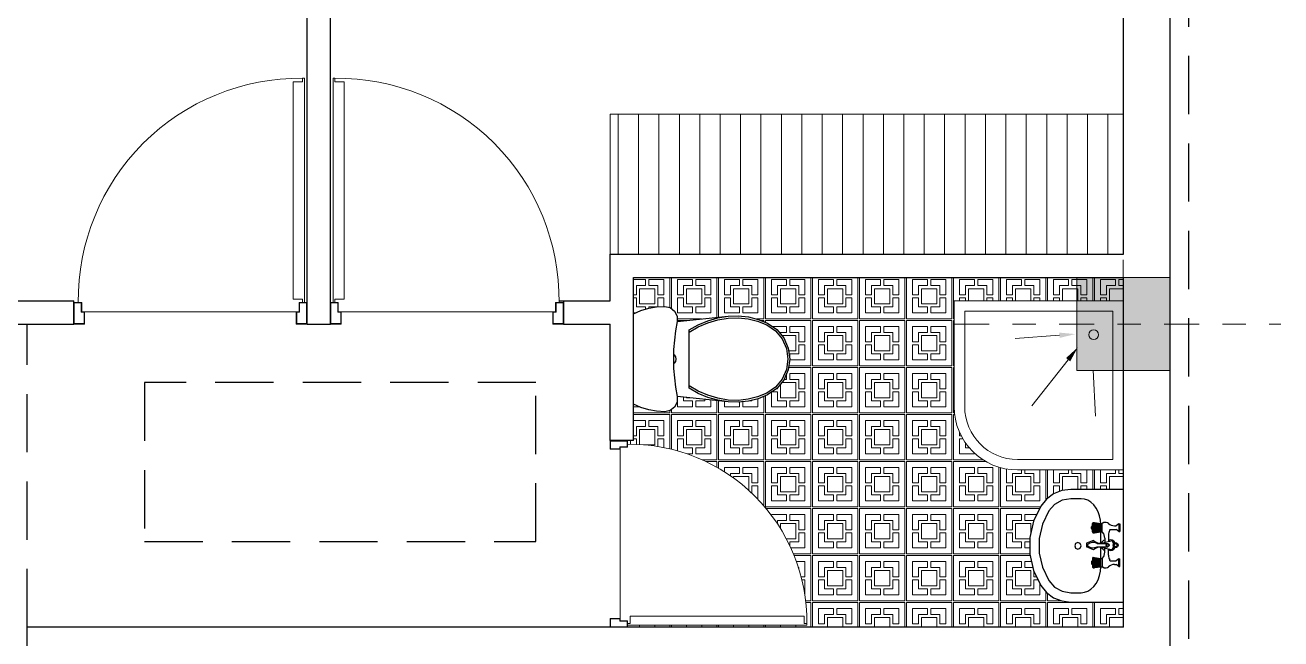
# Model space of a CAD drawing. Header units: inches. Extents: x 70 to 1974, y -315 to 363.
# Drawn here: x 120.25 to 125.64, y -39.05 to -36.41 of the extents above; entities that cross this region are included whole.
import ezdxf

# ---------------------------------------------------------------- set-up
doc = ezdxf.new("R2010")
doc.units = ezdxf.units.IN
doc.header["$MEASUREMENT"] = 0
doc.linetypes.add('DASHDOT', pattern=[1, 0.5, -0.25, 0, -0.25])
doc.linetypes.add('HIDDEN', pattern=[0.375, 0.25, -0.125])
for name, color, linetype, lineweight in [('1', 19, 'Continuous', 5), ('hidden line', 252, 'Continuous', 5), ('LAYER1', 8, 'Continuous', 9)]:
    doc.layers.add(name, color=color, linetype=linetype, lineweight=lineweight)
doc.layers.add('AX', color=7, linetype='Continuous', lineweight=18, true_color=0xb7ad8f)
doc.layers.add('fer', color=8, linetype='Continuous')
doc.layers.add('HID', color=5, linetype='HIDDEN')

# ---------------------------------------------------------------- blocks, each defined once
blk = doc.blocks.new('DR100K')
at = {"color": 0}
blk.add_line((-0.0462517744191189, -0.0524474187734931), (-0.9537482255809095, -0.0524474187734931), dxfattribs=at)
at = {"color": 0, "linetype": 'Continuous'}
for p, q in [((-0.0590711259851275, -0.573103922777138), (-0.0590711259851275, -0.1073360052994259)), ((-0.0590711259851275, -0.1073360052994259), (-0.0197165123385901, -0.1073360052994259)), ((-0.0192073109907369, -0.1073360052994259), (-0.0192073109907369, -0.09231123376789)), ((-0.0192073109907369, -0.09231123376789), (-0.0114725194316918, -0.09231123376789)), ((-0.0114725194316918, -0.09231123376789), (-0.0114725194316918, -0.573103922777138)), ((-0.0590711259851275, -1.038871840254905), (-0.0590711259851275, -0.573103922777138)), ((-0.0114725194316918, -0.573103922777138), (-0.0114725194316918, -1.053896611786441)), ((-0.0197165123385901, -1.038871840254905), (-0.0590711259851275, -1.038871840254905)), ((-0.0192073109907654, -1.053896611786441), (-0.0192073109907654, -1.038871840254905)), ((-0.0114725194316918, -1.053896611786441), (-0.0192073109907654, -1.053896611786441))]:
    blk.add_line(p, q, dxfattribs=at)
for points in [[(-0.9537482255809095, -0.0524474187734931), (-0.9537482255809095, 2.75e-14), (-1, 2.75e-14), (-1, -0.0923112337678633), (-0.9657679174777626, -0.0923112337678633), (-0.9657679174777626, -0.0524474187734931)], [(-0.0462517744191189, -0.0524474187734931), (-0.0462517744191189, 0), (0, 0), (0, -0.09231123376789), (-0.0342320825222657, -0.09231123376789), (-0.0342320825222657, -0.0524474187734931)], [(-0.9556713762843856, -0.0505242680699869), (-0.9556713762843856, -0.0019231507034796), (-0.9980768492964956, -0.0019231507034796), (-0.9980768492964956, -0.0903880830643837), (-0.9676910681812672, -0.0903880830643837), (-0.9676910681812672, -0.0505242680699869)], [(-0.0443286237156144, -0.0505242680700135), (-0.0443286237156144, -0.0019231507035071), (-0.0019231507035045, -0.0019231507035071), (-0.0019231507035045, -0.0903880830643837), (-0.0323089318187613, -0.0903880830643837), (-0.0323089318187613, -0.0505242680700135)]]:
    blk.add_lwpolyline(points, close=True, dxfattribs=at)
blk.add_arc((-0.0294374869123999, -0.1025711657464425), 0.9513804500737568, 179.382095569082, 270.6161123031317, dxfattribs=at)
blk = doc.blocks.new('PL_WC_1_UT')
at = {"layer": 'fer', "linetype": 'ByBlock'}
for p, q in [((-0.2283571685398596, 0.6450000000000001), (-0.2446249736907571, 0.607649461724944)), ((0.2283591685398596, 0.6450000000000001), (-0.2283571685398596, 0.6450000000000001)), ((0.2446269736907571, 0.607649461724944), (0.2283591685398596, 0.6450000000000001)), ((-0.2446249736907571, 0.607649461724944), (-0.2564079754374088, 0.5686507459719918)), ((0.2564099754374087, 0.5686507459719918), (0.2446269736907571, 0.607649461724944)), ((-0.2635435568624848, 0.5285406108366901), (-0.2659326805952812, 0.4878704866176518)), ((-0.2564079754374088, 0.5686507459719918), (-0.2635435568624848, 0.5285406108366901)), ((0.2635455568624848, 0.5285406108366901), (0.2564099754374087, 0.5686507459719918)), ((0.2659346805952811, 0.4878704866176518), (0.2635455568624848, 0.5285406108366901)), ((-0.2659326805952812, 0.4878704866176518), (-0.2597361201665138, 0.4603454336633485)), ((-0.2597361201665138, 0.4603454336633485), (-0.2423446687973769, 0.4381292728522393)), ((0.2423466687973768, 0.4381292728522393), (0.2597381201665138, 0.4603454336633485)), ((0.2597381201665138, 0.4603454336633485), (0.2659346805952811, 0.4878704866176518)), ((-0.2423446687973769, 0.4381292728522393), (-0.2171109248887543, 0.4255087328471612)), ((-0.2171109248887543, 0.4255087328471612), (-0.1889036144918205, 0.4249169539901123)), ((-0.1889029822401347, 0.4249170660234266), (-0.2164152179266453, 0.1681534003119098)), ((0.2164147725594673, 0.1681534003119098), (0.1889041295421603, 0.4249177372189497)), ((0.1889056144918203, 0.4249169539901123), (0.2171129248887543, 0.4255087328471612)), ((0.2171129248887543, 0.4255087328471612), (0.2423466687973768, 0.4381292728522393)), ((-0.2164152179266453, 0.1681534003119098), (-0.2182565794115947, 0.1168361474003487)), ((0.2182561340444168, 0.1168361474003487), (0.2164147725594673, 0.1681534003119098)), ((-0.2182565794115947, 0.1168361474003487), (-0.2128278642766841, 0.06577443535887681)), ((-0.2128278642766841, 0.06577443535887681), (-0.2002378913613296, 0.01599165035144018)), ((0.2002386686777406, 0.01599165035144018), (0.2128274189095062, 0.06577443535887681)), ((0.2128274189095062, 0.06577443535887681), (0.2182561340444168, 0.1168361474003487)), ((-0.2002378913613296, 0.01599165035144018), (-0.1807422015356204, -0.03151327512979409)), ((0.1807417561684425, -0.03151327512979409), (0.2002386686777406, 0.01599165035144018)), ((-0.1807422015356204, -0.03151327512979409), (-0.149258099120317, -0.0776157825345098)), ((0.149257653753139, -0.0776157825345098), (0.1807417561684425, -0.03151327512979409)), ((-0.149258099120317, -0.0776157825345098), (-0.1063455731991557, -0.113325479433203)), ((-0.1063455731991557, -0.113325479433203), (-0.05528997457562852, -0.1359072226374065)), ((0.05528952920845064, -0.1359072226374065), (0.1063451278319778, -0.113325479433203)), ((0.1063451278319778, -0.113325479433203), (0.149257653753139, -0.0776157825345098)), ((-0.05528997457562852, -0.1359072226374065), (-2.226835889440437e-07, -0.1436309148687646)), ((-2.226835889440437e-07, -0.1436309148687646), (0.05528952920845064, -0.1359072226374065))]:
    blk.add_line(p, q, dxfattribs=at)
at = {"layer": 'fer', "color": 0, "linetype": 'ByBlock'}
for p, q in [((-0.04752348841865738, 0.4427204497287232), (9.999999999997774e-07, 0.4439113435443546)), ((-0.002920714092415366, 0.4438381296843111), (-2.226835889440437e-07, 0.4432572078242695)), ((-2.226835889440437e-07, 0.4432572078242695), (0.002920533916203696, 0.443838182434074)), ((9.999999999997774e-07, 0.4439113435443546), (0.04752426573506844, 0.4427204497287232)), ((-0.1889036144918205, 0.4249169539901123), (-0.1420931732891062, 0.4332116394575072)), ((-0.1420931732891062, 0.4332116394575072), (-0.09492693116200931, 0.4391514363325962)), ((-0.09492693116200931, 0.4391514363325962), (-0.04752348841865738, 0.4427204497287232)), ((-0.02383989531898736, 0.4433139257553529), (-0.02161441910828098, 0.4399832652337348)), ((-0.02161441910828098, 0.4399832652337348), (-0.01169774149642609, 0.4333571530943608)), ((-0.01169774149642609, 0.4333571530943608), (-2.226835889440437e-07, 0.4310303719348313)), ((-2.226835889440437e-07, 0.4310303719348313), (0.01169729612924832, 0.4333571530943608)), ((0.01169729612924832, 0.4333571530943608), (0.0216139737411031, 0.4399832652337349)), ((0.0216139737411031, 0.4399832652337349), (0.02383948012169404, 0.4433139709077761)), ((0.04752426573506844, 0.4427204497287232), (0.09492893116200932, 0.4391514363325962)), ((0.09492893116200932, 0.4391514363325962), (0.1420951732891062, 0.4332116394575072)), ((0.1420951732891062, 0.4332116394575072), (0.1889056144918203, 0.4249169539901123)), ((-0.1731786808544139, 0.3191193657223923), (-0.1933492920212201, 0.2705666004054331)), ((-0.1623750486625063, 0.3190570088593562), (-0.1831325479520055, 0.2702817151292093)), ((-0.147581799919875, 0.3650433613231223), (-0.1731786808544139, 0.3191193657223923)), ((-0.1360066543833438, 0.3650433613231223), (-0.1623750486625063, 0.3190570088593562)), ((0.1475813545526971, 0.3650433613231223), (-0.147581799919875, 0.3650433613231223)), ((0.1623746032953284, 0.3190582315429451), (0.1360062090161659, 0.3650433613231223)), ((0.173178235487236, 0.3191193657223923), (0.1475813545526971, 0.3650433613231223)), ((0.1831321025848276, 0.2702817151292093), (0.1623746032953284, 0.3190582315429451)), ((0.1933488466540422, 0.2705666004054331), (0.173178235487236, 0.3191193657223923)), ((-0.1933492920212201, 0.2705666004054331), (-0.207824643030726, 0.2200220835220847)), ((-0.1831325479520055, 0.2702817151292093), (-0.1979918216084398, 0.2193985148917233)), ((0.1979913762412619, 0.2193985148917233), (0.1831321025848276, 0.2702817151292093)), ((0.2078241976635481, 0.2200220835220847), (0.1933488466540422, 0.2705666004054331)), ((-0.207824643030726, 0.2200220835220847), (-0.2164152179266453, 0.1681534003119098)), ((-0.1979918216084398, 0.2193985148917233), (-0.2067437907380997, 0.1671165646284854)), ((0.2067433453709218, 0.1671165646284854), (0.1979913762412619, 0.2193985148917233)), ((0.2164147725594673, 0.1681534003119098), (0.2078241976635481, 0.2200220835220847)), ((-0.2067437907380997, 0.1671165646284854), (-0.2085350221959023, 0.117177276121664)), ((0.2085345768287244, 0.117177276121664), (0.2067433453709218, 0.1671165646284854)), ((-0.2085350221959023, 0.117177276121664), (-0.2032518064080761, 0.06748496969980922)), ((-0.2032518064080761, 0.06748496969980922), (-0.1910005168468591, 0.01903735517149924)), ((0.1910000714796812, 0.01903735517149924), (0.2032513610408982, 0.06748496969980922)), ((0.2032513610408982, 0.06748496969980922), (0.2085345768287244, 0.117177276121664)), ((-0.1910005168468591, 0.01903735517149924), (-0.1720269129136288, -0.02719231132646661)), ((0.1720264675464509, -0.02719231132646661), (0.1910000714796812, 0.01903735517149924)), ((-0.1720269129136288, -0.02719231132646661), (-0.1420626061993826, -0.07107197996648246)), ((0.1420621608322047, -0.07107197996648246), (0.1720264675464509, -0.02719231132646661)), ((-0.1420626061993826, -0.07107197996648246), (-0.1012188609107142, -0.1050589156883538)), ((-0.1012188609107142, -0.1050589156883538), (-0.05262452435173099, -0.1265524704983973)), ((-0.05262452435173099, -0.1265524704983973), (-2.226835889440437e-07, -0.1339044669187165)), ((-2.226835889440437e-07, -0.1339044669187165), (0.0526240789845531, -0.1265524704983973)), ((0.0526240789845531, -0.1265524704983973), (0.1012184155435363, -0.1050589156883538)), ((0.1012184155435363, -0.1050589156883538), (0.1420621608322047, -0.07107197996648246))]:
    blk.add_line(p, q, dxfattribs=at)
blk = doc.blocks.new('Bath4')
for p, q in [((-0.6519611871826887, -0.5263654078651963), (-0.6377084935788573, -0.3364802622732331)), ((-0.5472172190086677, -0.563153066866565), (-0.3492169066733618, -0.4082304888954981)), ((-0.5019002004224532, -0.670848905798883), (-0.304404905684676, -0.6801412001257855))]:
    blk.add_line(p, q)
for points in [[(-0.07424000030155067, -0.8000000008120765), (-0.8000000032495045, -0.8000000008120765), (-0.8000000032495045, -0.07424000007536055), (-0.3464000013156913, -0.07424000007536055, -0.414213562373095), (-0.07424000030155067, -0.3464000018391632)], [(-0.1196000003487847, -0.754640002985543), (-0.7546400039377897, -0.754640002985543), (-0.7546400039377897, -0.1196000038048713), (-0.3464000013156913, -0.1196000038048713, -0.4142135623730951), (-0.1196000003487847, -0.3464000018391632)]]:
    blk.add_lwpolyline(points, format="xyb", close=True)
blk.add_circle((-0.6545133307122366, -0.6727227085504842), 0.02074750537896197)
for points in [[(-0.6632693775108695, -0.5255166204538321), (-0.6406529974300368, -0.5272141952765603), (-0.6570539133774852, -0.5942145463810828)], [(-0.5542051983166204, -0.5542220111319734), (-0.5402292397007149, -0.5720841226011824), (-0.600803549963033, -0.6050809415632504)], [(-0.5013672351966096, -0.6595214366200925), (-0.5024331662238252, -0.6821763749776479), (-0.5698650131929407, -0.6676511132927394)]]:
    blk.add_solid(points)
blk = doc.blocks.new('DASTSHO')
at = {"layer": 'fer', "linetype": 'Continuous'}
h = blk.add_hatch(dxfattribs=at)
h.set_pattern_fill('EMPTY_FILL', color=256, scale=1000000, style=0)
h.set_pattern_definition([(0, (1000000, 999999.7760000007), (0, 1000000), [1e-05, -1000000])])
h.paths.add_polyline_path([(-0.3000170000000253, 0), (-0.3000170000000253, -0.279999999332432), (-0.2973366893399998, -0.3116261514138898), (-0.2893722052720022, -0.3423502613090648), (-0.2763507110814771, -0.3712960149095466), (-0.2586436062692883, -0.3976378204457944), (-0.2367559334816178, -0.4206243560435327), (-0.2113119736666249, -0.4395999989519055), (-0.1450327698050842, -0.4727310281584495), (-0.0737811661508658, -0.4930751781305675), (0, -0.4999349565205195), (0.0737811661508658, -0.4930751781305675), (0.1450327698053115, -0.4727310281584495), (0.2113119736666249, -0.4395999989519055), (0.2367559334816178, -0.4206243560435327), (0.2586436062692883, -0.397637820445766), (0.2763507110814771, -0.3712960149095466), (0.2893722052720022, -0.3423502613090648), (0.2973366893399998, -0.3116261514138898), (0.3000170000000253, -0.279999999332432), (0.3000170000000253, 0)], flags=0)
at = {"layer": 'fer', "linetype": 'ByBlock'}
for p, q in [((-0.3000340009632509, 0), (-0.3000340009632509, -0.279999999332432)), ((-0.2700173001132953, 0), (-0.3000340009632509, 0)), ((0.2700153000000682, 0), (-0.2700153000000682, 0)), ((0.3000340009632509, 0), (0.2700173001132953, 0)), ((0.3000340009632509, -0.279999999332432), (0.3000340009632509, 0)), ((-0.1592078010430669, -0.1267418134464719), (-0.1810102566666956, -0.1343663703879656)), ((-0.1359711531133598, -0.1220723972722055), (-0.1592078010430669, -0.1267418134464719)), ((-0.1120063466667034, -0.1204999997127061), (-0.1359711531133598, -0.1220723972722055)), ((-0.0138357996138439, -0.1204999997127061), (-0.1120063466667034, -0.1204999997127061)), ((0.1120063466667034, -0.1204999997127061), (0.0075092090532962, -0.1204999997127061)), ((0.1359711531135872, -0.1220723972722055), (0.1120063466667034, -0.1204999997127061)), ((0.1592078010430669, -0.1267418134464719), (0.1359711531135872, -0.1220723972722055)), ((0.1810102566666956, -0.1343663703879656), (0.1592078010430669, -0.1267418134464719)), ((-0.2416912767314443, -0.1886009147161474), (-0.2479175177788875, -0.2060274131202675)), ((-0.2315246247076175, -0.1722499995893258), (-0.2416912767314443, -0.1886009147161474)), ((-0.2177264702845605, -0.1574714820220038), (-0.2315246247076175, -0.1722499995893258)), ((-0.200716063402524, -0.1447143997921501), (-0.2177264702845605, -0.1574714820220038)), ((-0.1810102566666956, -0.1343663703879656), (-0.200716063402524, -0.1447143997921501)), ((0.200716063402524, -0.1447143997921501), (0.1810102566666956, -0.1343663703879656)), ((0.2177264702845605, -0.1574714820220038), (0.200716063402524, -0.1447143997921501)), ((0.2315246247076175, -0.1722499995893258), (0.2177264702845605, -0.1574714820220038)), ((0.2416912767314443, -0.1886009147161474), (0.2315246247076175, -0.1722499995893258)), ((0.2479175177791149, -0.2060274131202675), (0.2416912767314443, -0.1886009147161474)), ((-0.2479175177788875, -0.2060274131202675), (-0.2500141666666877, -0.2239999994659456)), ((-0.2500141666666877, -0.2239999994659456), (-0.2500141666666877, -0.279999999332432)), ((0.2500141666666877, -0.2239999994659456), (0.2479175177791149, -0.2060274131202675)), ((0.2500141666666877, -0.279999999332432), (0.2500141666666877, -0.2239999994659456))]:
    blk.add_line(p, q, dxfattribs=at)
at = {"layer": 'fer'}
for p, q in [((-0.1160968452718407, -0.0184210542499841), (-0.0760968452716497, -0.0184210542499841)), ((-0.1160968452718407, -0.023421054250008), (-0.1160968452718407, -0.0184210542499841)), ((-0.1160968452718407, -0.023421054250008), (-0.0760968452716497, -0.023421054250008)), ((-0.1160968452718407, -0.023421054250008), (-0.1060968452718498, -0.0384210542499943)), ((-0.1060968452718498, -0.0471336962975215), (-0.1060968452718498, -0.0384210542499943)), ((-0.0760968452716497, -0.023421054250008), (-0.08609684527186799, -0.0384210542499943)), ((-0.08609684527186799, -0.0709303121004155), (-0.08609684527186799, -0.0384210542499943)), ((-0.0760968452716497, -0.023421054250008), (-0.0760968452716497, -0.0184210542499841)), ((-0.0142280906011365, -0.1177103118311891), (-0.0260269404229803, -0.0655969755009664)), ((-0.0160905242405534, -0.054471083211439), (0.0097639591685947, -0.054471083211439)), ((0.007901500041271, -0.1177103118272953), (0.01970034986266, -0.0655969755009664)), ((0.0697702547113295, -0.023421054250008), (0.0697702547113295, -0.0184210542499841)), ((0.1097702547112931, -0.0184210542499841), (0.0697702547113295, -0.0184210542499841)), ((0.0697702547113295, -0.023421054250008), (0.0797702547113204, -0.0384210542499943)), ((0.1097702547112931, -0.023421054250008), (0.0697702547113295, -0.023421054250008)), ((0.0797702547113204, -0.0709303121004155), (0.0797702547113204, -0.0384210542499943)), ((0.1097702547112931, -0.023421054250008), (0.0997702547113022, -0.0384210542499943)), ((0.0997702547113022, -0.0471336962975215), (0.0997702547113022, -0.0384210542499943)), ((0.1097702547112931, -0.023421054250008), (0.1097702547112931, -0.0184210542499841)), ((-0.1235980940573427, -0.1036708536094295), (-0.1178713879201041, -0.1126708536094441)), ((-0.1227831040528144, -0.1530430205613982), (-0.1178713879201041, -0.1213966137416946)), ((-0.1202398801447089, -0.1530430205613982), (-0.1158368087935742, -0.1213966137416946)), ((-0.1147614872984377, -0.1213966137416946), (-0.1188957282756746, -0.1530430205613982)), ((-0.1178713879201041, -0.1213966137416946), (-0.1178713879201041, -0.1126708536094441)), ((-0.0743223026233864, -0.1126708536094441), (-0.1178713879201041, -0.1126708536094441)), ((-0.0743223026233864, -0.1213966137416946), (-0.1178713879201041, -0.1213966137416946)), ((-0.1178521242234183, -0.1530430205613982), (-0.1139266040565872, -0.1213966137416946)), ((-0.1127906124090714, -0.1213966137416946), (-0.1164321346639099, -0.1530430205613982)), ((-0.1151887283638189, -0.1530430205613982), (-0.1117958873689986, -0.1213966137416946)), ((-0.1135016249766068, -0.1530430205613982), (-0.1104462046591834, -0.1213966137416946)), ((-0.1084849736741944, -0.1530430205613982), (-0.1064328836173445, -0.1213966137416946)), ((-0.1055404518190244, -0.1530430205613982), (-0.1040772661331175, -0.1213966137416946)), ((-0.1018212414342088, -0.1213966137416946), (-0.1027204209453885, -0.1530430205613982)), ((-0.0981690285439072, -0.1530430205613982), (-0.0981801275131602, -0.1213966137416946)), ((-0.0960968452718589, -0.1643821688481637), (-0.0960968452718589, -0.1213966137416946)), ((-0.0940246619995833, -0.1530430205613982), (-0.0940135630303303, -0.1213966137416946)), ((-0.0903724491092817, -0.1213966137416946), (-0.08947326959810199, -0.1530430205613982)), ((-0.0866532387244661, -0.1530430205613982), (-0.0881164244103729, -0.1213966137416946)), ((-0.0837087168692961, -0.1530430205613982), (-0.085760806926146, -0.1213966137416946)), ((-0.0786920655668837, -0.1530430205613982), (-0.08174748588430701, -0.1213966137416946)), ((-0.0770049621796716, -0.1530430205613982), (-0.0803978031744919, -0.1213966137416946)), ((-0.0794030781344191, -0.1213966137416946), (-0.0757615558795806, -0.1530430205613982)), ((-0.0743415663202995, -0.1530430205613982), (-0.0782670864869033, -0.1213966137416946)), ((-0.0774322032450527, -0.1213966137416946), (-0.0732979622678158, -0.1530430205613982)), ((-0.071953810399009, -0.1530430205613982), (-0.0763568817499163, -0.1213966137416946)), ((-0.0728507039164015, -0.1114184988152829), (-0.0743223026233864, -0.1126708536094441)), ((-0.0743223026233864, -0.1213966137416946), (-0.0743223026233864, -0.1126708536094441)), ((-0.069410586490676, -0.1530430205613982), (-0.0743223026233864, -0.1213966137416946)), ((-0.0610968452717771, -0.1036708536094579), (-0.0660968452716588, -0.1056708536094675)), ((-0.0571290217847036, -0.0794963576336159), (-0.0228800161623895, -0.0794963576336159)), ((-0.0404458174359661, -0.0994963576336261), (-0.018351866305693, -0.0994963576336261)), ((-0.0116869351850255, -0.1399184982915074), (-0.0115482551766491, -0.0830807662923405)), ((0.0053603446247053, -0.1399184982915074), (0.0052216646161014, -0.0830807662923405)), ((0.0341192268756458, -0.0994963576336261), (0.0120252757453727, -0.0994963576336261)), ((0.0508024312243833, -0.0794963576336159), (0.0165534256020692, -0.0794963576336159)), ((0.0547702547114568, -0.1036708536094579), (0.0597702547113386, -0.1056708536094675)), ((0.0630839959303558, -0.1530430205613982), (0.0679957120630661, -0.1213966137416946)), ((0.0656272198384613, -0.1530430205613982), (0.07003029118959599, -0.1213966137416946)), ((0.0665241133560812, -0.1114184988152829), (0.0679957120630661, -0.1126708536094441)), ((0.0711056126847325, -0.1213966137416946), (0.0669713717074956, -0.1530430205613982)), ((0.0679957120630661, -0.1126708536094441), (0.1115447973597838, -0.1126708536094441)), ((0.0679957120630661, -0.1213966137416946), (0.0679957120630661, -0.1126708536094441)), ((0.0679957120630661, -0.1213966137416946), (0.1115447973597838, -0.1213966137416946)), ((0.0680149757597519, -0.1530430205613982), (0.07194049592658298, -0.1213966137416946)), ((0.0730764875740988, -0.1213966137416946), (0.0694349653192603, -0.1530430205613982)), ((0.0706783716193513, -0.1530430205613982), (0.0740712126141716, -0.1213966137416946)), ((0.0723654750065634, -0.1530430205613982), (0.0754208953239868, -0.1213966137416946)), ((0.0773821263089758, -0.1530430205613982), (0.0794342163658257, -0.1213966137416946)), ((0.0803266481641458, -0.1530430205613982), (0.0817898338500527, -0.1213966137416946)), ((0.0840458585489614, -0.1213966137416946), (0.0831466790377817, -0.1530430205613982)), ((0.0876980714390357, -0.1530430205613982), (0.08768697247000999, -0.1213966137416946)), ((0.0897702547113113, -0.1643821688481637), (0.0897702547113113, -0.1213966137416946)), ((0.09184243798358699, -0.1530430205613982), (0.09185353695284, -0.1213966137416946)), ((0.0954946508738886, -0.1213966137416946), (0.0963938303850682, -0.1530430205613982)), ((0.0992138612584768, -0.1530430205613982), (0.0977506755727973, -0.1213966137416946)), ((0.1021583831138741, -0.1530430205613982), (0.1001062930570242, -0.1213966137416946)), ((0.1071750344162865, -0.1530430205613982), (0.1041196140988632, -0.1213966137416946)), ((0.1088621378034986, -0.1530430205613982), (0.1054692968086783, -0.1213966137416946)), ((0.1064640218487511, -0.1213966137416946), (0.1101055441035896, -0.1530430205613982)), ((0.1115255336628707, -0.1530430205613982), (0.1076000134962669, -0.1213966137416946)), ((0.1084348967381175, -0.1213966137416946), (0.1125691377153544, -0.1530430205613982)), ((0.1139132895841612, -0.1530430205613982), (0.1095102182332539, -0.1213966137416946)), ((0.117271503496795, -0.1036708536094295), (0.1115447973597838, -0.1126708536094441)), ((0.1115447973597838, -0.1213966137416946), (0.1115447973597838, -0.1126708536094441)), ((0.1164565134924942, -0.1530430205613982), (0.1115447973597838, -0.1213966137416946)), ((-0.1230968452719026, -0.160382168848173), (-0.1230968452719026, -0.1530430205613982)), ((-0.1227831040528144, -0.160382168848173), (-0.1227831040528144, -0.1530430205613982)), ((-0.1202398801447089, -0.160382168848173), (-0.1202398801447089, -0.1530430205613982)), ((-0.0730968452717207, -0.1643821688481637), (-0.1190968452717698, -0.1643821688481637)), ((-0.1188957282756746, -0.160382168848173), (-0.1188957282756746, -0.1530430205613982)), ((-0.1178521242234183, -0.160382168848173), (-0.1178521242234183, -0.1530430205613982)), ((-0.1164321346639099, -0.160382168848173), (-0.1164321346639099, -0.1530430205613982)), ((-0.1151887283638189, -0.160382168848173), (-0.1151887283638189, -0.1530430205613982)), ((-0.1135016249766068, -0.160382168848173), (-0.1135016249766068, -0.1530430205613982)), ((-0.1084849736741944, -0.1643821688481637), (-0.1084849736741944, -0.1530430205613982)), ((-0.1055404518190244, -0.1643821688481637), (-0.1055404518190244, -0.1530430205613982)), ((-0.1050968452716461, -0.1653821688481685), (-0.1050968452716461, -0.1643821688481637)), ((-0.1027204209453885, -0.1643821688481637), (-0.1027204209453885, -0.1530430205613982)), ((-0.0910968452717498, -0.1693821688481591), (-0.1010968452717407, -0.1693821688481591)), ((-0.0981690285439072, -0.1643821688481637), (-0.0981690285439072, -0.1530430205613982)), ((-0.0981690285439072, -0.1643821688481637), (-0.0981690285439072, -0.1530430205613982)), ((-0.0940246619995833, -0.1643821688481637), (-0.0940246619995833, -0.1530430205613982)), ((-0.08947326959810199, -0.1643821688481637), (-0.08947326959810199, -0.1530430205613982)), ((-0.0870968452718444, -0.1653821688481685), (-0.0870968452718444, -0.1643821688481637)), ((-0.0866532387244661, -0.1643821688481637), (-0.0866532387244661, -0.1530430205613982)), ((-0.0837087168692961, -0.1643821688481637), (-0.0837087168692961, -0.1530430205613982)), ((-0.0786920655668837, -0.160382168848173), (-0.0786920655668837, -0.1530430205613982)), ((-0.0770049621796716, -0.160382168848173), (-0.0770049621796716, -0.1530430205613982)), ((-0.0757615558795806, -0.160382168848173), (-0.0757615558795806, -0.1530430205613982)), ((-0.0743415663202995, -0.160382168848173), (-0.0743415663202995, -0.1530430205613982)), ((-0.0732979622678158, -0.160382168848173), (-0.0732979622678158, -0.1530430205613982)), ((-0.071953810399009, -0.160382168848173), (-0.071953810399009, -0.1530430205613982)), ((-0.069410586490676, -0.160382168848173), (-0.069410586490676, -0.1530430205613982)), ((-0.0690968452718153, -0.160382168848173), (-0.0690968452718153, -0.1530430205613982)), ((-0.0278779568504888, -0.1595103670101139), (-0.0128478276556052, -0.1961542058915313)), ((-0.0128478276556052, -0.1961542058915313), (0.006521237095285, -0.1961542058915313)), ((0.0215513662901685, -0.1595103670101139), (0.006521237095285, -0.1961542058915313)), ((0.0627702547112676, -0.160382168848173), (0.0627702547112676, -0.1530430205613982)), ((0.0630839959303558, -0.160382168848173), (0.0630839959303558, -0.1530430205613982)), ((0.0656272198384613, -0.160382168848173), (0.0656272198384613, -0.1530430205613982)), ((0.0667702547114004, -0.1643821688481637), (0.1127702547114495, -0.1643821688481637)), ((0.0669713717074956, -0.160382168848173), (0.0669713717074956, -0.1530430205613982)), ((0.0680149757597519, -0.160382168848173), (0.0680149757597519, -0.1530430205613982)), ((0.0694349653192603, -0.160382168848173), (0.0694349653192603, -0.1530430205613982)), ((0.0706783716193513, -0.160382168848173), (0.0706783716193513, -0.1530430205613982)), ((0.0723654750065634, -0.160382168848173), (0.0723654750065634, -0.1530430205613982)), ((0.0773821263089758, -0.1643821688481637), (0.0773821263089758, -0.1530430205613982)), ((0.0803266481641458, -0.1643821688481637), (0.0803266481641458, -0.1530430205613982)), ((0.0807702547112968, -0.1653821688481685), (0.0807702547112968, -0.1643821688481637)), ((0.0831466790377817, -0.1643821688481637), (0.0831466790377817, -0.1530430205613982)), ((0.0847702547114295, -0.1693821688481591), (0.0947702547114204, -0.1693821688481591)), ((0.0876980714390357, -0.1643821688481637), (0.0876980714390357, -0.1530430205613982)), ((0.09184243798358699, -0.1643821688481637), (0.09184243798358699, -0.1530430205613982)), ((0.09184243798358699, -0.1643821688481637), (0.09184243798358699, -0.1530430205613982)), ((0.0963938303850682, -0.1643821688481637), (0.0963938303850682, -0.1530430205613982)), ((0.0987702547113259, -0.1653821688481685), (0.0987702547113259, -0.1643821688481637)), ((0.0992138612584768, -0.1643821688481637), (0.0992138612584768, -0.1530430205613982)), ((0.1021583831138741, -0.1643821688481637), (0.1021583831138741, -0.1530430205613982)), ((0.1071750344162865, -0.160382168848173), (0.1071750344162865, -0.1530430205613982)), ((0.1088621378034986, -0.160382168848173), (0.1088621378034986, -0.1530430205613982)), ((0.1101055441035896, -0.160382168848173), (0.1101055441035896, -0.1530430205613982)), ((0.1115255336628707, -0.160382168848173), (0.1115255336628707, -0.1530430205613982)), ((0.1125691377153544, -0.160382168848173), (0.1125691377153544, -0.1530430205613982)), ((0.1139132895841612, -0.160382168848173), (0.1139132895841612, -0.1530430205613982)), ((0.1164565134924942, -0.160382168848173), (0.1164565134924942, -0.1530430205613982)), ((0.1167702547113549, -0.160382168848173), (0.1167702547113549, -0.1530430205613982))]:
    blk.add_line(p, q, dxfattribs=at)
at = {"layer": 'fer', "linetype": 'ByBlock'}
blk.add_lwpolyline([(0, -0.2239999994659456), (-0.0123750698849108, -0.2291256307829599), (-0.0175009916665658, -0.2414999994242351), (-0.0123750698849108, -0.2538743680654818), (0, -0.2589999993824961), (0.0123750698849108, -0.2538743680654818), (0.0175009916667932, -0.2414999994242351), (0.0123750698849108, -0.2291256307829599)], close=True, dxfattribs=at)
blk.add_lwpolyline([(0, -0.2239999994659456), (-0.0123750698849108, -0.2291256307829599), (-0.0175009916665658, -0.2414999994242351), (-0.0123750698849108, -0.2538743680654818), (0, -0.2589999993824961), (0.0123750698849108, -0.2538743680654818), (0.0175009916667932, -0.2414999994242351), (0.0123750698849108, -0.2291256307829599)], close=True, dxfattribs=at)
for points in [[(-0.3000170000000253, -0.279999999332432), (-0.2940059668887898, -0.3271581549398093), (-0.2763572343276337, -0.3713008508564144), (-0.248199324857751, -0.4096054465768191), (-0.2113327550580379, -0.439622610423868)], [(-0.2500141666666877, -0.279999999332432), (-0.2422026474062022, -0.3257694632131916), (-0.219652385086647, -0.3663576393273047), (-0.1849161602822278, -0.3971697825644185)], [(0.1849161602822278, -0.3971697825644185), (0.2196523850868743, -0.3663576393273047), (0.2422026474064296, -0.3257694632131916), (0.2500141666666877, -0.279999999332432)], [(0.2113327550582653, -0.439622610423868), (0.248199324857751, -0.4096054465768191), (0.2763572343276337, -0.3713008508564144), (0.2940059668890171, -0.3271581549398093), (0.3000170000000253, -0.279999999332432)], [(-0.1849161602822278, -0.3971697825644185), (-0.1147317625088817, -0.4306631288981464), (-0.0388837404520928, -0.4478336041511568), (0.0388837404520928, -0.4478336041511568), (0.1147317625088817, -0.4306631288981464), (0.1849161602822278, -0.3971697825644185)], [(-0.2113327613562888, -0.4396226205454071), (-0.1311220184827562, -0.4779007318633434), (-0.044438561935749, -0.4975241327791197), (0.044438561935749, -0.4975241327791197), (0.1311220184827562, -0.4779007318633434), (0.2113327613562888, -0.4396226205454071)]]:
    blk.add_lwpolyline(points, dxfattribs=at)
at = {"layer": 'fer'}
for centre, radius in [((-0.0031632952802738, -0.0408649792491644), 0.013140189983492), ((-0.0031632952802738, -0.0408649792491644), 0.008140189983492), ((-0.0031632952802738, -0.0830807662923405), 0.0083849530916307), ((-0.0031632952802738, -0.0830807662923405), 0.0063849530916307)]:
    blk.add_circle(centre, radius, dxfattribs=at)
for centre, radius, start, end in [((-0.1560968452718043, -0.0471336962975215), 0.05, 320.0875665523636, 0), ((-0.0031632952802738, -0.0680193753928222), 0.0278740083001488, 117.5903016861302, 204.3144972568637), ((-0.0160905242405534, -0.0644710832114299), 0.0099999999999998, 90, 186.4645191786771), ((-0.0031632952802738, -0.0680193753928222), 0.0278740083001488, 335.6855027431363, 62.40969831386976), ((0.0097639336802331, -0.0644710832114299), 0.0099999999999998, 353.5354808213227, 90), ((0.1497702547114841, -0.0471336962975215), 0.05, 180, 219.9124334476365), ((-0.0960968452718589, -0.0973236101860664), 0.02822421272305, 140.0875665523635, 192.9962019817974), ((-0.0960968452718589, -0.0973236101860664), 0.02822421272305, 60.12195486886985, 69.24910045272331), ((-0.0571290217847036, -0.0294963576336329), 0.05, 240.1219548688698, 270), ((-0.0404458174359661, -0.1494963576336374), 0.05, 90, 130.398331909249), ((-0.0031632952802738, -0.0913731530329472), 0.0278740083001488, 196.9433346631399, 246.1872807523373), ((-0.0679342944883956, -0.1230592141956208), 0.0541589948805386, 317.6978951728651, 11.29111620237915), ((0.0616077039280754, -0.1230592141956208), 0.0541589948805389, 168.7088837976208, 222.3021048271349), ((-0.0031632952802738, -0.0913731530329472), 0.0278740083001488, 293.8127192465341, 343.0566653368586), ((0.0341192268756458, -0.1494963576336374), 0.05, 49.60166809075096, 90), ((0.0508024312243833, -0.0294963576336329), 0.05, 270, 299.8780451311302), ((0.0897702547113113, -0.0973236101860664), 0.02822421272305, 110.7508995472767, 119.87804513113), ((0.0897702547113113, -0.0973236101860664), 0.02822421272305, 347.0037980182026, 39.91243344763645), ((-0.1190968452717698, -0.160382168848173), 0.004, 180, 270), ((-0.1187831040526817, -0.160382168848173), 0.004, 180, 270), ((-0.1162398801445761, -0.160382168848173), 0.004, 180, 270), ((-0.1148957282757692, -0.160382168848173), 0.004, 179.9999999999984, 270), ((-0.1138521242232855, -0.160382168848173), 0.004, 180, 270), ((-0.1124321346640045, -0.160382168848173), 0.004, 180, 270.0000000000017), ((-0.1111887283639135, -0.160382168848173), 0.004, 180, 270), ((-0.1095016249767013, -0.160382168848173), 0.004, 180, 270.0000000000017), ((-0.1010968452717407, -0.1653821688481685), 0.004, 180, 270), ((-0.0910968452717498, -0.1653821688481685), 0.004, 270, 0), ((-0.0826920655667891, -0.160382168848173), 0.004, 270.0000000000017, 0), ((-0.08100496217957699, -0.160382168848173), 0.004, 270.0000000000017, 0), ((-0.079761555879486, -0.160382168848173), 0.004, 270.0000000000017, 0), ((-0.078341566320205, -0.160382168848173), 0.004, 270.0000000000017, 0), ((-0.0772979622679486, -0.160382168848173), 0.004, 270.0000000000017, 1.6284e-12), ((-0.0759538103989144, -0.160382168848173), 0.004, 270.0000000000017, 0), ((-0.0734105864908088, -0.160382168848173), 0.004, 270.0000000000017, 0), ((-0.0730968452717207, -0.160382168848173), 0.004, 269.9999999999984, 0), ((0.0250594597989675, -0.1613120622429847), 0.0425203730330874, 149.7922538139631, 221.2188513643501), ((-0.0031632952802738, -0.186035623642681), 0.005, 221.2188513643501, 318.7811486356499), ((-0.0313860503592878, -0.1613120622429847), 0.0425203730330874, 318.7811486356499, 30.20774618603685), ((0.0667702547114004, -0.160382168848173), 0.004, 180, 270.0000000000017), ((0.0670839959302612, -0.160382168848173), 0.004, 180, 269.9999999999984), ((0.0696272198385941, -0.160382168848173), 0.004, 180, 269.9999999999984), ((0.070971371707401, -0.160382168848173), 0.004, 179.9999999999984, 269.9999999999984), ((0.0720149757598847, -0.160382168848173), 0.004, 180, 269.9999999999984), ((0.0734349653191657, -0.160382168848173), 0.004, 180, 269.9999999999984), ((0.0746783716192567, -0.160382168848173), 0.004, 180, 269.9999999999984), ((0.0763654750064689, -0.160382168848173), 0.004, 180, 269.9999999999984), ((0.0847702547114295, -0.1653821688481685), 0.004, 180, 270), ((0.0947702547114204, -0.1653821688481685), 0.004, 270, 0), ((0.1031750344163811, -0.160382168848173), 0.004, 269.9999999999984, 0), ((0.1048621378033658, -0.160382168848173), 0.004, 270, 0), ((0.1061055441036842, -0.160382168848173), 0.004, 269.9999999999984, 0), ((0.1075255336629652, -0.160382168848173), 0.004, 270, 0), ((0.1085691377152216, -0.160382168848173), 0.004, 270, 1.6284e-12), ((0.1099132895842558, -0.160382168848173), 0.004, 270, 0), ((0.1124565134923614, -0.160382168848173), 0.004, 270, 0), ((0.1127702547114495, -0.160382168848173), 0.004, 270, 0)]:
    blk.add_arc(centre, radius, start, end, dxfattribs=at)
blk = doc.blocks.new('s.botoni')
at = {"layer": 'AX'}
h = blk.add_hatch(color=256, dxfattribs=at)
h.paths.add_polyline_path([(19.47282240732161, 218.8251513843373), (19.47282240732161, 219.1106406472612), (19.75831167024549, 219.1106406472612), (19.75831167024549, 218.8251513843373)])
h.paths.add_polyline_path([(19.75831167024549, 218.7109556791678), (19.47282240732161, 218.7109556791678), (19.47282240732161, 218.8251513843373), (19.75831167024549, 218.8251513843373)])
h.paths.add_polyline_path([(19.47282240732161, 218.7109556791678), (19.35862670215204, 218.7109556791678), (19.35862670215204, 218.8251513843373), (19.47282240732161, 218.8251513843373)])
h.paths.add_polyline_path([(19.47282240732161, 218.8251513843373), (19.35862670215204, 218.8251513843373), (19.35862670215204, 219.1106406472612), (19.47282240732161, 219.1106406472612)])
at = {"layer": 'AX', "linetype": 'DASHDOT', "ltscale": 0.3}
for p, q in [((19.55758754362087, 219.6356406472612), (19.55758754362087, 218.2356406472611)), ((18.83362670215207, 218.9107981632145), (20.23362670215205, 218.9107981632145))]:
    blk.add_line(p, q, dxfattribs=at)
at = {"layer": 'AX', "linetype": 'Continuous'}
blk.add_lwpolyline([(19.35862670215204, 218.7109556791678), (19.75831167024549, 218.7109556791678), (19.75831167024549, 219.1106406472612), (19.35862670215204, 219.1106406472612), (19.35862670215204, 218.7109556791678)], dxfattribs=at)
blk = doc.blocks.new('s13')
at = {"layer": 'AX', "linetype": 'Continuous'}
blk.add_blockref('s.botoni', (113.3904363156587, -256.6063842314977), dxfattribs=at)

msp = doc.modelspace()

# ---------------------------------------------------------------- hatches: boundary and pattern name
at = {"layer": 'AX', "true_color": 0x7aafdf}
h = msp.add_hatch(dxfattribs=at)
h.set_pattern_fill('AR-TILE03', color=143, scale=0.013, angle=1080, pattern_type=2)
h.set_pattern_definition([(0, (-82.30616280491338, -47.14447661434417), (1.48059798016915e-16, 0.2015), [0.195, -0.0065]), (90, (-82.30616280491338, -47.14447661434417), (-0.2015, 1.603981145183246e-16), [0.195, -0.0065]), (0, (-82.30616280491338, -46.94947661434418), (1.48059798016915e-16, 0.2015), [0.195, -0.0065]), (90, (-82.11116280491339, -47.14447661434417), (-0.2015, 1.603981145183246e-16), [0.195, -0.0065]), (0, (-82.28016280491337, -47.11847661434416), (1.48059798016915e-16, 0.2015), [0.065, -0.013, 0.065, -0.0585]), (90, (-82.28016280491337, -47.11847661434416), (-0.2015, 1.603981145183246e-16), [0.065, -0.013, 0.065, -0.0585]), (0, (-82.28016280491337, -46.97547661434419), (1.48059798016915e-16, 0.2015), [0.065, -0.013, 0.065, -0.0585]), (90, (-82.13716280491337, -47.11847661434416), (-0.2015, 1.603981145183246e-16), [0.065, -0.013, 0.065, -0.0585]), (0, (-82.24116280491339, -47.07947661434417), (1.48059798016915e-16, 0.2015), [0.065, -0.1365]), (90, (-82.24116280491339, -47.07947661434417), (-0.2015, 1.603981145183246e-16), [0.065, -0.1365]), (0, (-82.24116280491339, -47.01447661434418), (1.48059798016915e-16, 0.2015), [0.065, -0.1365]), (90, (-82.17616280491339, -47.07947661434417), (-0.2015, 1.603981145183246e-16), [0.065, -0.1365]), (90, (-82.21516280491338, -47.11847661434416), (-0.2015, 1.603981145183246e-16), [0.026, -0.091, 0.026, -0.0585]), (90, (-82.20216280491337, -47.11847661434416), (-0.2015, 1.603981145183246e-16), [0.026, -0.091, 0.026, -0.0585]), (0, (-82.28016280491337, -47.05347661434416), (1.48059798016915e-16, 0.2015), [0.026, -0.091, 0.026, -0.0585]), (0, (-82.28016280491337, -47.04047661434419), (1.48059798016915e-16, 0.2015), [0.026, -0.091, 0.026, -0.0585]), (0, (-82.25416280491339, -47.09247661434415), (1.48059798016915e-16, 0.2015), [0.039, -0.013, 0.039, -0.1105]), (0, (-82.25416280491339, -47.00147661434417), (1.48059798016915e-16, 0.2015), [0.039, -0.013, 0.039, -0.1105]), (90, (-82.25416280491339, -47.09247661434415), (-0.2015, 1.603981145183246e-16), [0.039, -0.013, 0.039, -0.1105]), (90, (-82.16316280491338, -47.09247661434415), (-0.2015, 1.603981145183246e-16), [0.039, -0.013, 0.039, -0.1105])])
h.paths.add_polyline_path([(124.2343199754787, -38.04918606984216), (124.2343199754787, -37.59558606828318), (124.9600799762155, -37.59558606828318), (124.9600799762155, -37.49558606828319), (122.8600799762154, -37.49558606828319), (122.8600799762154, -37.6515473785432), (122.8918171790241, -37.6377244283216), (122.9249548581123, -37.62771226963798), (122.9590369236531, -37.62164908004809), (122.9935948186716, -37.61961901280023), (123.0169831881109, -37.62488430492522), (123.0358605278724, -37.6396620308893), (123.0465843529146, -37.66110344739991), (123.0470872055783, -37.6850720650655), (123.2652622825987, -37.66169459799565), (123.3088671712684, -37.6601299709356), (123.3522549237792, -37.66474281565442), (123.3945559565656, -37.67544066747195), (123.4349214646423, -37.69200639022907), (123.4740953211666, -37.71875881174029), (123.5044382812697, -37.7552221025278), (123.5236262607995, -37.79860466039355), (123.5301891752339, -37.8455850293542), (123.5236262607995, -37.89256539831484), (123.5044382812697, -37.9359479561806), (123.4740953211666, -37.97241124696814), (123.4349214646423, -37.99916366847933), (123.3945559565656, -38.01573043016546), (123.3522549237792, -38.02642724305397), (123.3088671712684, -38.03104008777279), (123.2652622825987, -38.02947546071275), (123.0470872194658, -38.00609940954683), (123.0465843529146, -38.03006868916646), (123.0358605278724, -38.05151010567707), (123.0169831881109, -38.06628783164118), (122.9935948186716, -38.07155312376617), (122.9590369236531, -38.06952305651828), (122.9249548581123, -38.06345986692841), (122.8918171790241, -38.05344770824479), (122.8600799762154, -38.03962475802317), (122.8600799762154, -38.19558606828321), (122.8339289632297, -38.19558606828321), (122.8339289632298, -38.21097597828091, -0.4205359574001518), (123.6031972656505, -38.98022021948162), (123.6031972656505, -38.98640805273152), (123.2185631144431, -38.98640805273442), (122.8339289632357, -38.98640805273729), (122.8339289632357, -38.99558606828319), (124.9600799762154, -38.99558606828319), (124.9600799762154, -38.8879348293575), (124.7345308614245, -38.8879348293575), (124.6964178372633, -38.88307673753346), (124.6608425124586, -38.86885333363333), (124.6299722086412, -38.84616041118235), (124.6057808569412, -38.8164490047173), (124.5749319147432, -38.75180588400494), (124.5591170931322, -38.68194626039519), (124.5591170931322, -38.61031872420193), (124.5749319147432, -38.54045910059219), (124.605780856941, -38.47581597988028), (124.6299722086412, -38.44610457341477), (124.6608425124586, -38.4234116509638), (124.6964178372633, -38.40918824706387), (124.7345308614245, -38.40433015523962), (124.9600799762154, -38.40433015523962), (124.9600799762154, -38.32134607123115), (124.5064799768677, -38.32134607123115, -0.414213562373095)])
at = {"layer": 'hidden line'}
h = msp.add_hatch(dxfattribs=at)
h.set_pattern_fill('ANSI31', color=256, scale=0.7, angle=45)
h.set_pattern_definition([(90, (-82.30616280491338, -47.14447661434417), (-0.08750000000000001, 0), [])])
h.paths.add_polyline_path([(124.9600799762155, -37.39558606828319), (124.9600799762155, -36.7955860682832), (122.7600799762154, -36.7955860682832), (122.7600799762154, -37.39558606828319)])

# ---------------------------------------------------------------- linework, layer by layer
for p, q in [((125.1600799762154, -47.49558606828316), (125.1600799762154, -32.49558606828319)), ((124.9600799762155, -37.39558606828319), (124.9600799762154, -32.69558606828318)), ((121.5600799762154, -37.69558606828318), (121.5600799762154, -33.99558606828319)), ((121.4600799762155, -37.69558606828318), (121.4600799762154, -34.19558606828318)), ((122.7600799762154, -37.39558606828319), (124.9600799762154, -37.39558606828319)), ((122.7600799762154, -37.59558606828318), (122.7600799762154, -37.39558606828319)), ((122.8600799762154, -37.49558606828319), (124.9600799762154, -37.49558606828319)), ((122.8600799762154, -38.19558606828321), (122.8600799762154, -37.49558606828319)), ((124.9600799762154, -38.99558606828319), (124.9600799762155, -37.49558606828319)), ((117.5600799762154, -37.59558606828318), (120.4600799762155, -37.59558606828318)), ((120.4600799762155, -37.69558606828321), (120.4600799762155, -37.59558606828318)), ((122.5408944388255, -37.59558606828318), (122.7600799762154, -37.59558606828318)), ((122.5600799762154, -37.59558606828318), (122.5600799762154, -37.69558606828318)), ((119.0600799762154, -37.69558606828318), (120.4600799762155, -37.69558606828318)), ((121.4600799762155, -37.69558606828318), (121.5600799762154, -37.69558606828318)), ((122.5600799762154, -37.69558606828318), (122.7600799762154, -37.69558606828318)), ((122.7600799762154, -38.19558606828321), (122.7600799762155, -37.69558606828318)), ((122.8600799762154, -38.19558606828321), (122.7600799762154, -38.19558606828321)), ((124.9600799762154, -38.99558606828319), (120.2600799762154, -38.99558606828319)), ((120.2600799762154, -39.09558606828318), (120.2600799762154, -38.99558606828319))]:
    msp.add_line(p, q)
at = {"layer": 'HID', "color": 8}
for p, q in [((125.2400799762154, -47.29574358423648), (125.2400799762154, -32.49558606828319)), ((120.2600799762154, -38.99558606828319), (120.2600799762154, -37.69558606828318))]:
    msp.add_line(p, q, dxfattribs=at)
msp.add_lwpolyline([(122.4417497066719, -37.94686145979955), (120.762909288143, -37.94686145979955), (120.762909288143, -38.62852362505126), (122.4417497066719, -38.62852362505126)], close=True, dxfattribs=at)
at = {"layer": 'hidden line'}
for p, q in [((122.7600799762154, -36.7955860682832), (124.9600799762154, -36.7955860682832)), ((122.7600799762154, -37.39558606828319), (122.7600799762154, -36.7955860682832))]:
    msp.add_line(p, q, dxfattribs=at)

# ---------------------------------------------------------------- block references
msp.add_blockref('s13', (-7.988668009688809, 0))
at = {"layer": '1'}
for name, p, xscale, yscale, zscale, rotation in [('PL_WC_1_UT', (123.4081442547237, -37.84558521857113), -0.849712059702847, 0.849712059702847, 0.849712059702847, 90), ('DASTSHO', (124.9600799762154, -38.64613249229856), 0.8059164504111322, 0.8059164504111322, 0.8059164504111322, 270)]:
    msp.add_blockref(name, p, dxfattribs=dict(at, xscale=xscale, yscale=yscale, zscale=zscale, rotation=rotation))
at = {"layer": 'LAYER1', "linetype": 'ByBlock', "xscale": -1, "rotation": 180}
msp.add_blockref('DR100K', (121.4600799762155, -37.69558606828318), dxfattribs=at)
at = {"layer": 'LAYER1', "linetype": 'ByBlock', "rotation": 180.0000000004424}
msp.add_blockref('DR100K', (121.5600799762154, -37.69558606828318), dxfattribs=at)
at = {"layer": 'LAYER1', "xscale": -1, "rotation": 90}
msp.add_blockref('Bath4', (124.1600799754033, -38.3955860715327), dxfattribs=at)
at = {"layer": 'LAYER1', "linetype": 'ByBlock', "xscale": -0.800000000000012, "yscale": 0.800000000000012, "zscale": 0.800000000000012, "rotation": 90.0000000004295}
msp.add_blockref('DR100K', (122.7600799762214, -38.99558606828322), dxfattribs=at)

doc.saveas('drawing.dxf')
